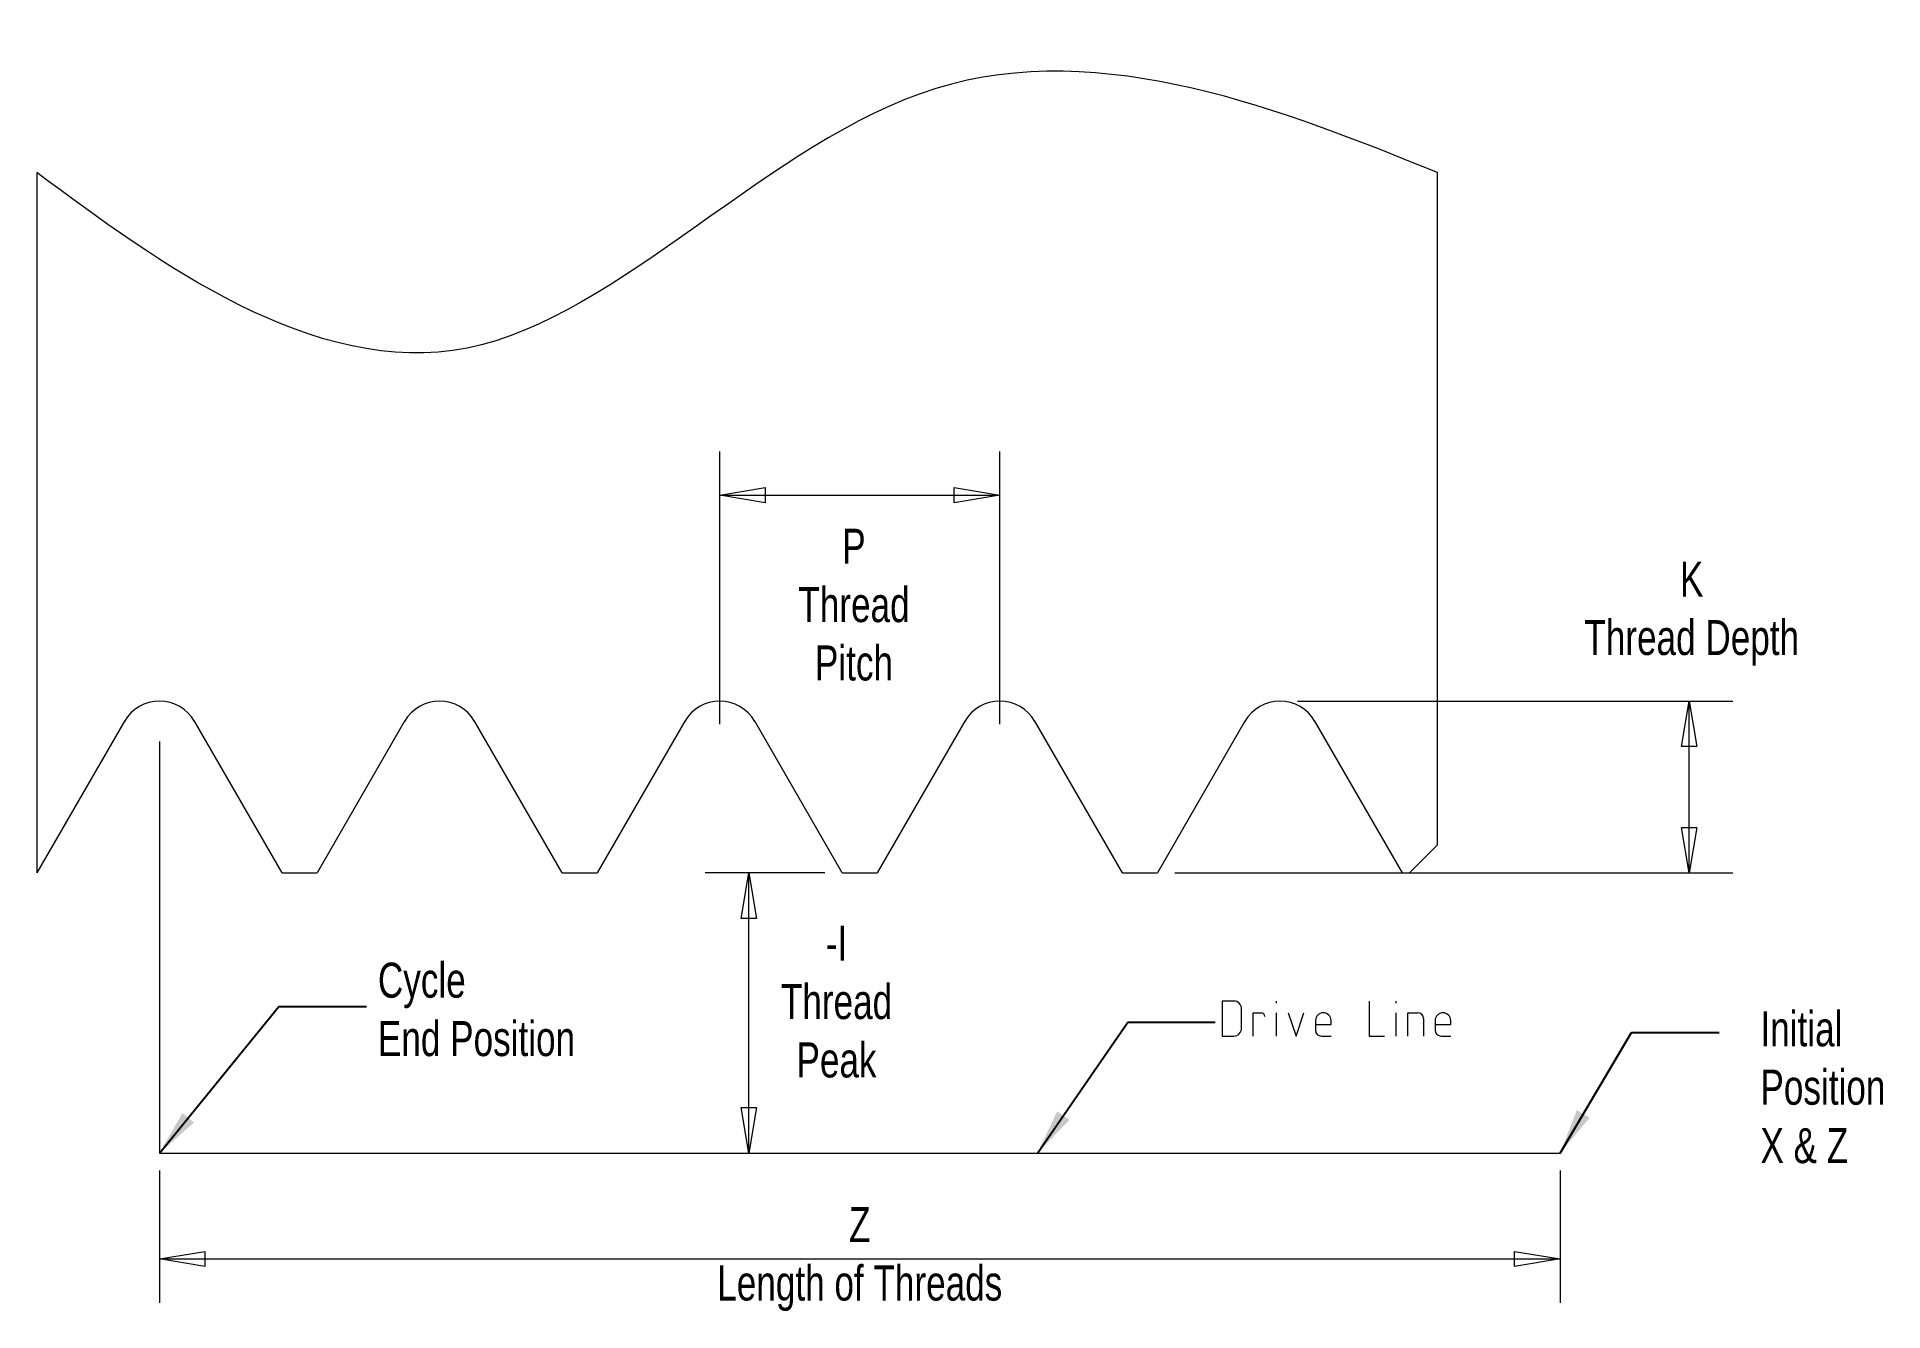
# Model space of a CAD drawing. Header units: inches. Extents: x 3.62 to 8.9, y 2.06 to 5.7.
import ezdxf

# ---------------------------------------------------------------- set-up
doc = ezdxf.new("R2010")
doc.units = ezdxf.units.IN
doc.header["$MEASUREMENT"] = 0
doc.layers.get('0').update_dxf_attribs({"linetype": 'CONTINUOUS'})
doc.styles.get("Standard").update_dxf_attribs({"font": 'txt', "width": 0.75})
doc.dimstyles.get("Standard").update_dxf_attribs({"dimtxt": 0.125, "dimasz": 0.13, "dimexe": 0.125, "dimexo": 0.05, "dimgap": 0.06, "dimtad": 1, "dimtxsty": 'Standard', "dimcen": 2.5, "dimadec": 0, "dimazin": 0, "dimtfac": 1, "dimtmove": 0, "dimatfit": 3, "dimfxl": 1, "dimarcsym": 0})

msp = doc.modelspace()

# ---------------------------------------------------------------- linework, layer by layer
at = {"color": 7, "linetype": 'CONTINUOUS', "lineweight": 15}
for p, q in [((3.6234, 5.315), (3.6234, 3.315)), ((7.6234, 3.395), (7.6234, 5.315)), ((3.8735, 3.7481), (3.6234, 3.315)), ((4.3234, 3.315), (4.0734, 3.7481)), ((4.6735, 3.7481), (4.4234, 3.315)), ((5.1234, 3.315), (4.8734, 3.7481)), ((5.4735, 3.7481), (5.2234, 3.315)), ((5.9234, 3.315), (5.6734, 3.7481)), ((6.2735, 3.7481), (6.0234, 3.315)), ((6.7234, 3.315), (6.4734, 3.7481)), ((7.0735, 3.7481), (6.8234, 3.315)), ((7.5234, 3.315), (7.2734, 3.7481)), ((7.5434, 3.315), (7.6234, 3.395)), ((3.6234, 3.315), (3.6234, 3.315)), ((4.3234, 3.315), (4.4234, 3.315)), ((5.1234, 3.315), (5.2234, 3.315)), ((5.9234, 3.315), (6.0234, 3.315)), ((6.7234, 3.315), (6.8234, 3.315)), ((7.5234, 3.315), (7.5434, 3.315))]:
    msp.add_line(p, q, dxfattribs=at)
at = {"color": 7, "linetype": 'CONTINUOUS', "lineweight": 0}
for p, q in [((5.5734, 3.7403), (5.5734, 4.5188)), ((6.3734, 3.7403), (6.3734, 4.5188)), ((5.5734, 4.3938), (5.7034, 4.4155)), ((5.5734, 4.3938), (6.3734, 4.3938)), ((5.7034, 4.3722), (5.5734, 4.3938)), ((5.7034, 4.4155), (5.7034, 4.3722)), ((6.2434, 4.3722), (6.2434, 4.4155)), ((6.2434, 4.4155), (6.3734, 4.3938)), ((6.3734, 4.3938), (6.2434, 4.3722)), ((7.2234, 3.8058), (8.4669, 3.8058)), ((8.3203, 3.6758), (8.3419, 3.8058)), ((8.3419, 3.315), (8.3419, 3.8058)), ((8.3419, 3.8058), (8.3636, 3.6758)), ((3.9734, 3.6903), (3.9734, 2.515)), ((8.3636, 3.6758), (8.3203, 3.6758)), ((8.3419, 3.315), (8.3203, 3.445)), ((8.3203, 3.445), (8.3636, 3.445)), ((8.3636, 3.445), (8.3419, 3.315)), ((5.8734, 3.315), (5.5315, 3.315)), ((5.6348, 3.185), (5.6565, 3.315)), ((5.6565, 2.515), (5.6565, 3.315)), ((5.6565, 3.315), (5.6781, 3.185)), ((6.8734, 3.315), (8.4669, 3.315)), ((5.6781, 3.185), (5.6348, 3.185)), ((7.0417, 2.9492), (7.0084, 2.9492)), ((7.0084, 2.9492), (7.0084, 2.8492)), ((7.0639, 2.8714), (7.0639, 2.927)), ((7.0973, 2.8492), (7.0973, 2.9159)), ((7.0973, 2.9159), (7.1195, 2.9159)), ((7.1639, 2.9436), (7.1639, 2.9492)), ((7.1639, 2.8492), (7.1639, 2.9159)), ((7.1973, 2.9159), (7.2195, 2.8492)), ((7.2195, 2.8492), (7.2417, 2.9159)), ((7.4278, 2.9492), (7.4278, 2.8492)), ((7.5056, 2.9436), (7.5056, 2.9492)), ((7.5056, 2.8492), (7.5056, 2.9159)), ((7.5389, 2.8492), (7.5389, 2.9159)), ((7.5389, 2.9159), (7.5667, 2.9159)), ((7.0084, 2.8492), (7.0417, 2.8492)), ((7.2751, 2.8936), (7.2751, 2.8659)), ((7.2751, 2.8825), (7.3195, 2.8825)), ((7.2917, 2.8492), (7.3195, 2.8492)), ((7.3195, 2.8825), (7.3195, 2.8936)), ((7.4278, 2.8492), (7.4723, 2.8492)), ((7.5834, 2.8992), (7.5834, 2.8492)), ((7.6167, 2.8936), (7.6167, 2.8659)), ((7.6167, 2.8825), (7.6612, 2.8825)), ((7.6334, 2.8492), (7.6612, 2.8492)), ((7.6612, 2.8825), (7.6612, 2.8936)), ((5.6565, 2.515), (5.6348, 2.645)), ((5.6348, 2.645), (5.6781, 2.645)), ((5.6781, 2.645), (5.6565, 2.515)), ((3.9734, 2.515), (7.9734, 2.515)), ((4.0234, 2.515), (5.7815, 2.515)), ((3.9734, 2.465), (3.9734, 2.0877)), ((7.9734, 2.465), (7.9734, 2.0877)), ((3.9734, 2.2127), (4.1034, 2.2343)), ((4.1034, 2.2343), (4.1034, 2.191)), ((7.8434, 2.191), (7.8434, 2.2343)), ((7.8434, 2.2343), (7.9734, 2.2127)), ((3.9734, 2.2127), (7.9734, 2.2127)), ((4.1034, 2.191), (3.9734, 2.2127)), ((7.9734, 2.2127), (7.8434, 2.191))]:
    msp.add_line(p, q, dxfattribs=at)
at = {"color": 7, "linetype": 'CONTINUOUS', "lineweight": 15}
for centre in [(3.9734, 3.6903), (4.7734, 3.6903), (5.5734, 3.6903), (6.3734, 3.6903), (7.1734, 3.6903)]:
    msp.add_arc(centre, 0.1154, 30, 150, dxfattribs=at)
at = {"color": 7, "linetype": 'CONTINUOUS', "lineweight": 0}
for centre, radius, start, end in [((7.0417, 2.927), 0.0222, 0, 90), ((7.1195, 2.9048), 0.0111, 0, 90), ((7.2973, 2.8936), 0.0222, 0, 180), ((7.5667, 2.8992), 0.0167, 0, 90), ((7.6389, 2.8936), 0.0222, 0, 180), ((7.0417, 2.8714), 0.0222, 270, 0), ((7.2917, 2.8659), 0.0167, 180, 270), ((7.6334, 2.8659), 0.0167, 180, 270)]:
    msp.add_arc(centre, radius, start, end, dxfattribs=at)
at = {"color": 7, "linetype": 'CONTINUOUS', "lineweight": 15}
msp.add_open_spline([(7.6234, 5.315), (7.1914, 5.4898), (6.1404, 5.9152), (4.8639, 4.3934), (3.9648, 5.0614), (3.6234, 5.315)], degree=3, dxfattribs=at)

# ---------------------------------------------------------------- texts
at = {"color": 7, "linetype": 'CONTINUOUS', "lineweight": 0, "char_height": 0.1, "width": 30, "attachment_point": 5}
for s, insert in [('P\\PThread\\PPitch', (5.9569, 4.0807)), ('K\\PThread\\~Depth', (8.3494, 4.0557)), ('-I\\PThread\\PPeak', (5.907, 2.9471)), ('Z\\PLength\\~of\\~Threads', (5.9734, 2.2123))]:
    msp.add_mtext(s, dxfattribs=dict(at, insert=insert))
at = {"color": 7, "linetype": 'CONTINUOUS', "lineweight": 0, "char_height": 0.1, "attachment_point": 1}
for s, insert in [('Cycle\\PEnd\\~Position', (4.5973, 3.0588)), ('Initial\\PPosition\\PX\\~&\\~Z', (8.5457, 2.9199))]:
    msp.add_mtext(s, dxfattribs=dict(at, insert=insert))

# ---------------------------------------------------------------- leaders
at = {"color": 7, "linetype": 'CONTINUOUS', "lineweight": 0}
for points in [[(3.9734, 2.515), (4.3142, 2.9332), (4.5642, 2.9332)], [(6.481, 2.515), (6.7386, 2.8885), (6.9886, 2.8885)], [(7.9734, 2.515), (8.1775, 2.8593), (8.4275, 2.8593)]]:
    msp.add_leader(points, dimstyle='Standard', dxfattribs=at)

doc.saveas('drawing.dxf')
